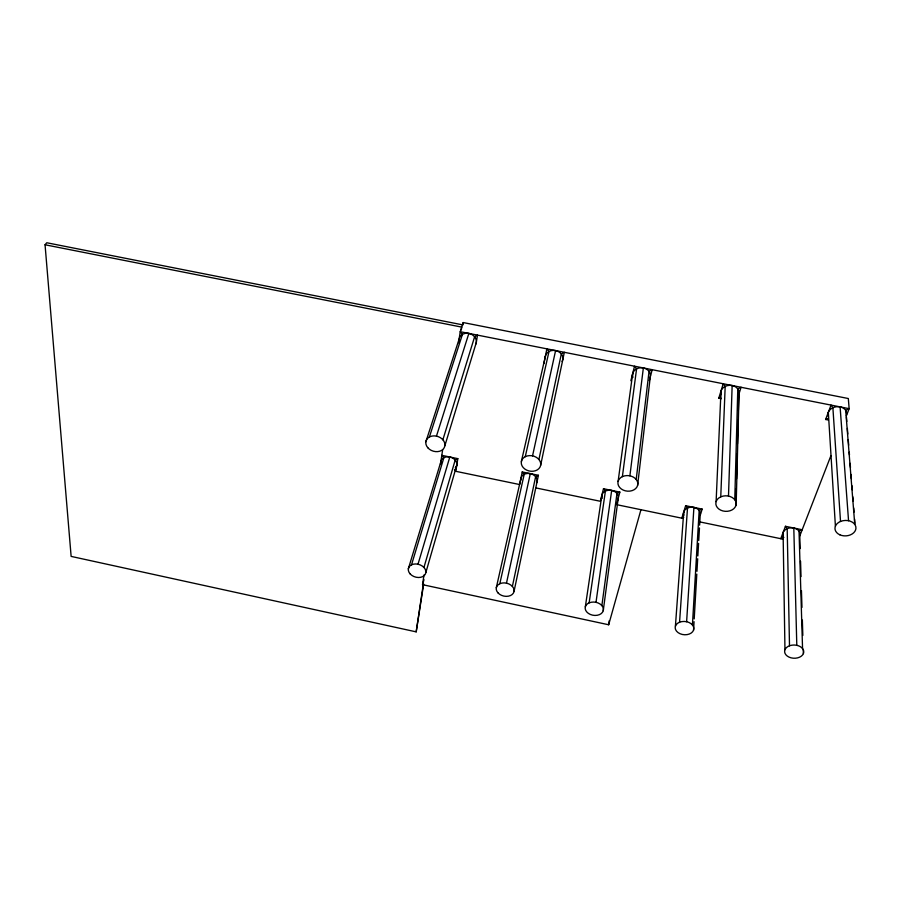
<?xml version="1.0" encoding="UTF-8"?>
<svg xmlns="http://www.w3.org/2000/svg" width="901" height="901" viewBox="0 0 901 901"><rect width="100%" height="100%" fill="white"/><g stroke="black" fill="none" stroke-linecap="round" stroke-linejoin="round"><path stroke-width="1.35" d="M735.869 505.652A10.193 7.782 1.7 0 0 723.278 496.057A10.193 7.782 1.7 0 0 718.863 509.042A10.193 7.782 1.7 0 0 735.869 505.652L736.308 488.77M736.567 478.927L737.221 453.62M737.48 443.765L738.11 419.866M738.37 410.023L738.775 394.548L741.084 387.284L737.795 388.905L734.765 499.728M736.185 503.636L739.068 392.611M728.492 496.068L732.153 385.515M720.755 496.845L725.181 386.405L723.221 383.758L718.761 398.219L721.296 398.726M716.115 501.587L720.991 391.023M693.567 630.081A9.337 6.634 5.5 0 0 681.843 621.6A9.337 6.634 5.5 0 0 678.093 632.626A9.337 6.634 5.5 0 0 693.567 630.081L694.052 621.69M694.209 618.886L696.8 574.117M696.957 571.324L697.689 558.733M697.847 555.94L698.579 543.348M698.737 540.544L699.469 527.952M699.627 525.159L700.19 515.361L702.183 509.11L685.65 505.698L681.798 518.176L616.543 504.639M692.43 624.99L699.176 510.45L702.183 509.11M686.618 621.735L693.916 507.398M679.557 622.231L687.497 508.029L685.65 505.698M675.412 626.184L683.724 511.959M637.604 485.425A9.979 7.782 6.3 0 0 624.787 475.829A9.979 7.782 6.3 0 0 621.206 488.905A9.979 7.782 6.3 0 0 637.604 485.425L650.263 376.99A8.999 7.467 3.8 0 0 641.028 367.743A8.999 7.467 3.8 0 0 632.941 377.361M636.207 479.478L649.047 371.325L652.189 369.692L649.306 380.605M629.889 475.829L643.359 367.946M423.999 574.939L422.546 584.67L608.671 624.765L609.166 620.857M622.377 476.64L636.579 368.858L634.541 366.2L630.858 380.74M603.253 610.698A9.179 6.622 9 0 0 591.338 602.217A9.179 6.622 9 0 0 588.297 613.322A9.179 6.622 9 0 0 603.253 610.698L618.187 498.399M618.109 481.416L632.693 373.498M601.868 605.585L616.971 493.455L619.854 492.104L616.87 503.389M596.012 602.33L611.666 490.414M589.141 602.859L605.416 491.068L603.49 488.725L600.314 501.271L535.746 487.891M440.488 464.229L442.639 449.836M458.598 342.707L460.231 331.703L463.215 322.558L848.314 398.524L849.159 408.682L846.354 415.902M585.323 606.857L601.891 495.021M462.472 324.822L46.762 242.752L45.05 244.768L71.134 556.401L416.183 631.86L423.369 583.792M461.312 329.879L461.729 327.108L45.05 244.768M423.673 584.051L416.183 631.86M462.844 325.002L463.215 322.558M514.02 591.552L538.404 475.289L522.22 471.944L519.686 484.558L455.805 471.313L457.821 458.654L441.817 455.354L443.878 457.697L411.52 564.803M543.956 363.452L546.884 348.856L549.002 351.514L525.26 456.694M540.611 465.468A9.832 7.76 11.7 0 0 527.569 455.872A9.832 7.76 11.7 0 0 524.799 469.016A9.832 7.76 11.7 0 0 540.611 465.468L564.33 352.302L561.323 353.947L538.922 459.499M512.376 586.416L535.633 476.663L538.404 475.289M506.475 583.161L530.306 473.622A8.233 6.431 11.8 0 1 536.444 483.184M532.547 455.85L555.602 350.579A8.852 7.445 10.3 0 1 562.089 361.459M499.807 583.724L524.202 474.298L522.22 471.944M496.293 587.756L520.947 478.273M521.364 461.503L545.409 356.177M608.671 624.765L640.949 509.696M425.824 572.631L456.818 465.006M422.546 584.67L423.988 579.67M423.943 567.472L455.185 460.039L457.821 458.654M418.008 564.217L449.813 456.998M444.857 445.758L476.314 342.47L477.485 335.116L474.613 336.771L442.875 439.767M408.311 568.869L440.871 461.706M436.456 436.129L468.858 333.404M429.394 436.996L462.438 334.361L460.231 331.703L849.159 408.682L845.679 410.27L854.756 524.371M425.846 441.85L459.138 339.058A8.773 7.388 17.3 0 1 469.973 333.697A8.773 7.388 17.3 0 1 475.717 344.306M802.554 648.585L799.029 531.072L802.194 529.754L785.435 526.297L780.773 538.685L783.881 537.39M828.188 419.99L825.62 419.483L831.037 405.09L832.884 407.736L840.52 521.454M800.167 548.574L799.784 535.971L830.959 455.579M718.761 398.219L720.924 397.161M825.62 419.483L827.895 418.436M681.798 518.176L683.78 517.298M603.49 488.725L619.854 492.104M699.581 521.859L783.138 539.181M454.453 469.759L455.805 471.313M785.435 526.297L787.192 528.628L789.501 645.792M846.467 417.287L846.794 421.477M847.357 428.448L847.796 434.023M848.246 439.609L848.686 445.184M849.249 452.156L849.474 454.949M850.139 463.317L850.476 467.495M851.028 474.478L851.366 478.656M851.918 485.628L852.256 489.817M852.808 496.789L853.146 500.979M853.697 507.95L854.035 512.128M854.587 519.1L854.925 523.29M840.092 406.88L848.551 520.71M828.323 412.32L835.407 526.128M800.55 561.188L801.023 576.595M801.451 590.606L801.969 607.409M802.352 620.023L802.825 635.43M803.253 649.441L803.377 653.642A9.573 6.611 1.9 0 1 787.283 656.097A9.573 6.611 1.9 0 1 791.889 645.172A9.573 6.611 1.9 0 1 803.377 653.642M793.804 528.02L796.799 645.319M783.093 532.514L784.962 649.689M440.893 463.407A8.165 6.386 16.4 0 1 450.849 457.269A8.165 6.386 16.4 0 1 455.242 467.946M602.183 498.377A8.334 6.453 7.4 0 1 610.596 490.257A8.334 6.453 7.4 0 1 617.478 499.965M520.891 479.963A8.233 6.431 11.8 0 1 530.306 473.622M683.859 515.293A8.469 6.453 3.5 0 1 691.72 507.173A8.469 6.453 3.5 0 1 700.19 515.361M783.037 535.836A8.672 6.431 -0.4 0 1 791.574 527.795A8.672 6.431 -0.4 0 1 799.784 535.971M828.177 416.149A9.449 7.388 -6 0 1 836.443 406.745A9.449 7.388 -6 0 1 846.771 413.976M721.059 394.863A9.179 7.445 -1.4 0 1 729.787 385.313A9.179 7.445 -1.4 0 1 738.775 394.548M545.33 358.125A8.852 7.445 10.3 0 1 555.602 350.579M427.829 447.763A9.731 7.681 17.4 0 0 444.238 447.673A9.731 7.681 17.4 0 0 434.012 435.881A9.731 7.681 17.4 0 0 427.829 447.763M410.203 573.971A8.976 6.544 16.6 0 0 425.283 574.252A8.976 6.544 16.6 0 0 415.755 563.958A8.976 6.544 16.6 0 0 410.203 573.971M497.938 592.824A9.066 6.6 12.7 0 0 513.367 593.162A9.066 6.6 12.7 0 0 504.188 582.891A9.066 6.6 12.7 0 0 497.938 592.824M839.833 534.811A10.508 7.726 -2.6 0 0 855.95 528.268A10.508 7.726 -2.6 0 0 840.599 521.42A10.508 7.726 -2.6 0 0 839.833 534.811"/></g></svg>
